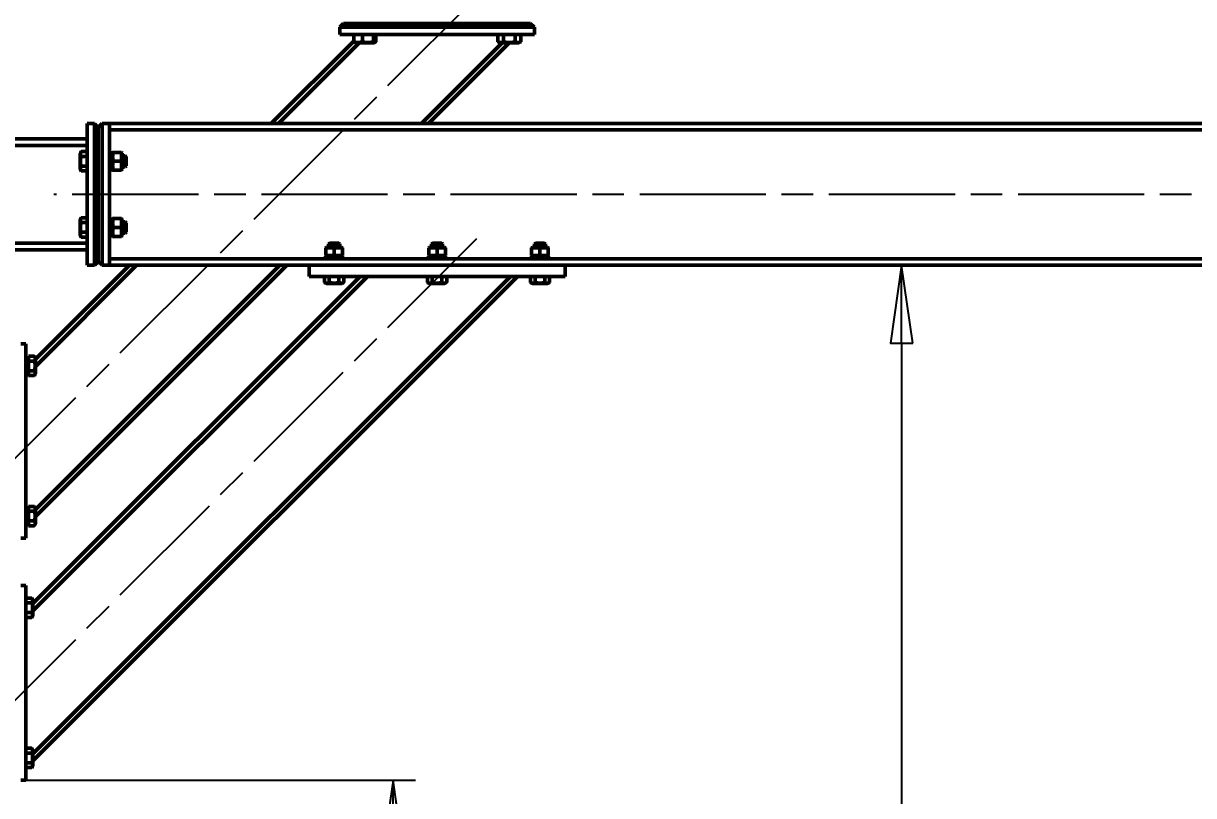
# Model space of a CAD drawing. Header units: millimetres. Extents: x 0 to 25230, y 0 to 17820.
# Drawn here: x 10052 to 11630, y 5060 to 6102 of the extents above; entities that cross this region are included whole.
import ezdxf

# ---------------------------------------------------------------- set-up
doc = ezdxf.new("R2010")
doc.units = ezdxf.units.MM
doc.header["$LTSCALE"] = 30
doc.linetypes.add('CHAIN', pattern=[0.7087, 0.4724, -0.0591, 0.1181, -0.0591])
for name, color, linetype, lineweight in [('Видимый контур (ГОСТ)', 7, 'Continuous', 50), ('Осевая линия (ГОСТ)', 7, 'Continuous', 25), ('Размер (ГОСТ)', 7, 'Continuous', 25)]:
    doc.layers.add(name, color=color, linetype=linetype, lineweight=lineweight)
doc.styles.add('Обычный текст (ГОСТ)', font='GOST Common Italic.ttf')
doc.dimstyles.new('Обычный (ГОСТ)', dxfattribs={"dimscale": 30, "dimtxt": 3.5, "dimasz": 3.5, "dimexe": 1, "dimexo": 0, "dimgap": 0.5, "dimtad": 1, "dimrnd": 1e-08, "dimtxsty": 'Обычный текст (ГОСТ)', "dimblk": 'Filled-1', "dimcen": 0.09, "dimdle": 15, "dimclrd": 256, "dimclre": 256, "dimclrt": 256, "dimazin": 2, "dimtfac": 0.714286, "dimtdec": 3, "dimtmove": 0, "dimatfit": 3, "dimfxl": 1, "dimtolj": 1, "dimlwd": 25, "dimlwe": 25, "dimarcsym": 0})

# ---------------------------------------------------------------- blocks, each defined once
blk = doc.blocks.new('Filled-1')
at = {"color": 0}
for p, q in [((0, 0), (-1, 0.143)), ((-1, 0.143), (-1, -0.143)), ((-1, 0), (0, 0)), ((-1, -0.143), (0, 0))]:
    blk.add_line(p, q, dxfattribs=at)
at = {"color": 0, "flags": 128}
blk.add_lwpolyline([(-1, -0.143), (0, 0), (-1, 0.143), (-1, -0.143)], dxfattribs=at)
at = {"color": 0}
blk.add_solid([(-1, -0.143), (0, 0), (-1, 0.143), (-1, -0.143)], dxfattribs=at)
blk = doc.blocks.new('*D30')
at = {"layer": 'Defpoints', "color": 0, "linetype": 'Continuous', "transparency": 16777216}
for p in [(11236.3, 5775.6), (10100.8, 3159.6), (11236.3, 3159.6)]:
    blk.add_point(p, dxfattribs=at)
at = {"layer": 'Размер (ГОСТ)', "linetype": 'Continuous', "lineweight": 25, "transparency": 16777216}
for p, q in [((11236.3, 5670.6), (11236.3, 3264.6)), ((10100.8, 3159.6), (11266.3, 3159.6))]:
    blk.add_line(p, q, dxfattribs=at)
at = {"layer": 'Размер (ГОСТ)', "linetype": 'Continuous', "lineweight": 25, "transparency": 16777216, "xscale": 105, "yscale": 105, "zscale": 105}
for p, rotation in [((11236.3, 5775.6), 90), ((11236.3, 3159.6), 270)]:
    blk.add_blockref('Filled-1', p, dxfattribs=dict(at, rotation=rotation))
at = {"layer": 'Размер (ГОСТ)', "linetype": 'Continuous', "lineweight": 25, "transparency": 16777216, "insert": (11116.3, 4310.7), "char_height": 105, "attachment_point": 1, "rotation": 90, "style": 'Обычный текст (ГОСТ)'}
blk.add_mtext('\\A1;3488', dxfattribs=at)
blk = doc.blocks.new('*D31')
at = {"layer": 'Defpoints', "color": 0, "linetype": 'Continuous', "transparency": 16777216}
for p in [(10055.8, 5081.1), (10100.8, 3159.6), (10550.8, 3159.6)]:
    blk.add_point(p, dxfattribs=at)
at = {"layer": 'Размер (ГОСТ)', "linetype": 'Continuous', "lineweight": 25, "transparency": 16777216}
for p, q in [((10055.8, 5081.1), (10580.8, 5081.1)), ((10550.8, 4976.1), (10550.8, 3264.6)), ((10100.8, 3159.6), (10580.8, 3159.6))]:
    blk.add_line(p, q, dxfattribs=at)
at = {"layer": 'Размер (ГОСТ)', "linetype": 'Continuous', "lineweight": 25, "transparency": 16777216, "xscale": 105, "yscale": 105, "zscale": 105}
for p, rotation in [((10550.8, 5081.1), 90), ((10550.8, 3159.6), 270)]:
    blk.add_blockref('Filled-1', p, dxfattribs=dict(at, rotation=rotation))
at = {"layer": 'Размер (ГОСТ)', "linetype": 'Continuous', "lineweight": 25, "transparency": 16777216, "insert": (10430.8, 3968.9), "char_height": 105, "attachment_point": 1, "rotation": 90, "style": 'Обычный текст (ГОСТ)'}
blk.add_mtext('\\A1;2562', dxfattribs=at)

msp = doc.modelspace()

# ---------------------------------------------------------------- linework, layer by layer
at = {"layer": 'Видимый контур (ГОСТ)'}
for p, q in [((10484.0542, 6101.8184), (10478.8042, 6096.5684)), ((10478.8042, 6096.5684), (10741.3042, 6096.5684)), ((10478.8042, 6096.5684), (10478.8042, 6086.8184)), ((10736.0542, 6101.8184), (10484.0542, 6101.8184)), ((10736.0542, 6101.8184), (10741.3042, 6096.5684)), ((10741.3042, 6096.5684), (10741.3042, 6086.8184)), ((10386.5847, 5966.8184), (10497.761, 6077.9947)), ((10396.1307, 5966.8184), (10504.8807, 6075.5684)), ((10741.3042, 6086.8184), (10478.8042, 6086.8184)), ((10497.761, 6077.1639), (10497.761, 6086.8184)), ((10499.7292, 6075.5684), (10498.7717, 6076.1212)), ((10525.3792, 6075.5684), (10499.7292, 6075.5684)), ((10509.4145, 6077.1639), (10509.4145, 6086.8184)), ((10524.2077, 6077.1639), (10524.2077, 6086.8184)), ((10525.3792, 6075.5684), (10526.3366, 6076.1212)), ((10527.3473, 6077.1639), (10527.3473, 6086.8184)), ((10589.1708, 5966.8184), (10697.9208, 6075.5684)), ((10598.7168, 5966.8184), (10707.4668, 6075.5684)), ((10691.9657, 6077.1639), (10691.9657, 6086.8184)), ((10694.7292, 6075.5684), (10691.9657, 6077.1639)), ((10720.3792, 6075.5684), (10694.7292, 6075.5684)), ((10699.7599, 6077.1639), (10699.7599, 6086.8184)), ((10715.3484, 6077.1639), (10715.3484, 6086.8184)), ((10720.3792, 6075.5684), (10723.1426, 6077.1639)), ((10723.1426, 6077.1639), (10723.1426, 6086.8184)), ((10148.0542, 5966.8184), (10138.3042, 5966.8184)), ((10138.3042, 5775.5684), (10138.3042, 5966.8184)), ((10148.0542, 5966.8184), (10148.0542, 5775.5684)), ((10153.3042, 5961.5684), (10148.0542, 5966.8184)), ((10153.3042, 5961.5684), (10158.5542, 5966.8184)), ((10158.5542, 5775.5684), (10158.5542, 5966.8184)), ((10158.5542, 5966.8184), (10168.3042, 5966.8184)), ((15058.3042, 5966.8184), (10168.3042, 5966.8184)), ((10168.3042, 5966.8184), (10168.3042, 5775.5684)), ((10153.3042, 5780.8184), (10153.3042, 5961.5684)), ((10153.3042, 5961.5684), (10153.3042, 5780.8184)), ((15058.3042, 5958.1934), (10168.3042, 5958.1934)), ((10138.3042, 5946.1934), (10027.3042, 5946.1934)), ((10138.3042, 5937.1934), (10027.3042, 5937.1934)), ((10138.3042, 5937.1934), (10138.3042, 5946.1934)), ((10128.9292, 5926.5059), (10130.2587, 5928.8088)), ((10128.9292, 5905.1309), (10128.9292, 5926.5059)), ((10130.2587, 5928.8088), (10138.3042, 5928.8088)), ((10130.2587, 5922.3136), (10138.3042, 5922.3136)), ((10169.9936, 5927.2559), (10168.3042, 5927.2559)), ((10172.0542, 5926.6184), (10172.747, 5927.8184)), ((10172.0542, 5904.3809), (10172.0542, 5927.2313)), ((10172.747, 5927.8184), (10173.8188, 5927.8184)), ((10183.7895, 5927.8184), (10173.8188, 5927.8184)), ((10183.7895, 5915.8184), (10173.8188, 5915.8184)), ((10183.7895, 5927.8184), (10184.8613, 5927.8184)), ((10185.5542, 5926.6184), (10184.8613, 5927.8184)), ((10185.5542, 5905.0184), (10185.5542, 5926.6184)), ((10185.5542, 5923.3184), (10189.5542, 5923.3184)), ((10189.5542, 5908.3184), (10189.5542, 5923.3184)), ((10190.8042, 5922.0684), (10189.5542, 5923.3184)), ((10190.8042, 5922.0684), (10190.8042, 5909.5684)), ((10128.9292, 5905.1309), (10130.2587, 5902.8281)), ((10130.2587, 5909.3233), (10138.3042, 5909.3233)), ((10130.2587, 5902.8281), (10138.3042, 5902.8281)), ((10172.0542, 5904.3809), (10168.3042, 5904.3809)), ((10172.0542, 5905.0184), (10172.747, 5903.8184)), ((10173.8188, 5903.8184), (10172.747, 5903.8184)), ((10183.7895, 5903.8184), (10173.8188, 5903.8184)), ((10184.8613, 5903.8184), (10183.7895, 5903.8184)), ((10185.5542, 5905.0184), (10184.8613, 5903.8184)), ((10185.5542, 5908.3184), (10189.5542, 5908.3184)), ((10190.8042, 5909.5684), (10189.5542, 5908.3184)), ((10128.9292, 5837.2559), (10130.2587, 5839.5588)), ((10128.9292, 5815.8809), (10128.9292, 5837.2559)), ((10130.2587, 5839.5588), (10138.3042, 5839.5588)), ((10169.9936, 5838.0059), (10168.3042, 5838.0059)), ((10172.0542, 5837.3684), (10172.747, 5838.5684)), ((10172.0542, 5815.1309), (10172.0542, 5837.9813)), ((10172.747, 5838.5684), (10173.8188, 5838.5684)), ((10183.7895, 5838.5684), (10173.8188, 5838.5684)), ((10183.7895, 5838.5684), (10184.8613, 5838.5684)), ((10185.5542, 5837.3684), (10184.8613, 5838.5684)), ((10185.5542, 5815.7684), (10185.5542, 5837.3684)), ((10130.2587, 5833.0636), (10138.3042, 5833.0636)), ((10183.7895, 5826.5684), (10173.8188, 5826.5684)), ((10185.5542, 5834.0684), (10189.5542, 5834.0684)), ((10189.5542, 5819.0684), (10189.5542, 5834.0684)), ((10190.8042, 5832.8184), (10189.5542, 5834.0684)), ((10190.8042, 5832.8184), (10190.8042, 5820.3184)), ((10138.3042, 5805.1934), (10027.3042, 5805.1934)), ((10128.9292, 5815.8809), (10130.2587, 5813.5781)), ((10130.2587, 5820.0733), (10138.3042, 5820.0733)), ((10130.2587, 5813.5781), (10138.3042, 5813.5781)), ((10138.3042, 5796.1934), (10138.3042, 5805.1934)), ((10172.0542, 5815.1309), (10168.3042, 5815.1309)), ((10172.0542, 5815.7684), (10172.747, 5814.5684)), ((10173.8188, 5814.5684), (10172.747, 5814.5684)), ((10183.7895, 5814.5684), (10173.8188, 5814.5684)), ((10184.8613, 5814.5684), (10183.7895, 5814.5684)), ((10185.5542, 5815.7684), (10184.8613, 5814.5684)), ((10185.5542, 5819.0684), (10189.5542, 5819.0684)), ((10190.8042, 5820.3184), (10189.5542, 5819.0684)), ((10465.0542, 5805.5684), (10463.8042, 5804.3184)), ((10465.0542, 5805.5684), (10477.5542, 5805.5684)), ((10477.5542, 5805.5684), (10478.8042, 5804.3184)), ((10603.8042, 5805.5684), (10602.5542, 5804.3184)), ((10603.8042, 5805.5684), (10616.3042, 5805.5684)), ((10616.3042, 5805.5684), (10617.5542, 5804.3184)), ((10742.5542, 5805.5684), (10741.3042, 5804.3184)), ((10742.5542, 5805.5684), (10755.0542, 5805.5684)), ((10755.0542, 5805.5684), (10756.3042, 5804.3184)), ((10138.3042, 5796.1934), (10027.3042, 5796.1934)), ((10461.1792, 5799.9434), (10460.0542, 5799.2939)), ((10460.0542, 5798.2891), (10460.0542, 5799.2939)), ((10460.0542, 5798.2891), (10460.0542, 5789.5978)), ((10460.0542, 5788.593), (10460.0542, 5789.5978)), ((10481.4292, 5799.9434), (10461.1792, 5799.9434)), ((10478.8042, 5804.3184), (10463.8042, 5804.3184)), ((10463.8042, 5799.9434), (10463.8042, 5804.3184)), ((10471.3042, 5798.2891), (10471.3042, 5789.5978)), ((10478.8042, 5799.9434), (10478.8042, 5804.3184)), ((10481.4292, 5799.9434), (10482.5542, 5799.2939)), ((10482.5542, 5799.2939), (10482.5542, 5798.2891)), ((10482.5542, 5798.2891), (10482.5542, 5789.5978)), ((10482.5542, 5789.5978), (10482.5542, 5788.593)), ((10599.9292, 5799.9434), (10598.8042, 5799.2939)), ((10598.8042, 5798.2891), (10598.8042, 5799.2939)), ((10598.8042, 5798.2891), (10598.8042, 5789.5978)), ((10598.8042, 5788.593), (10598.8042, 5789.5978)), ((10620.1792, 5799.9434), (10599.9292, 5799.9434)), ((10617.5542, 5804.3184), (10602.5542, 5804.3184)), ((10602.5542, 5799.9434), (10602.5542, 5804.3184)), ((10610.0542, 5798.2891), (10610.0542, 5789.5978)), ((10617.5542, 5799.9434), (10617.5542, 5804.3184)), ((10620.1792, 5799.9434), (10621.3042, 5799.2939)), ((10621.3042, 5799.2939), (10621.3042, 5798.2891)), ((10621.3042, 5798.2891), (10621.3042, 5789.5978)), ((10621.3042, 5789.5978), (10621.3042, 5788.593)), ((10738.6792, 5799.9434), (10737.5542, 5799.2939)), ((10737.5542, 5798.2891), (10737.5542, 5799.2939)), ((10737.5542, 5798.2891), (10737.5542, 5789.5978)), ((10737.5542, 5788.593), (10737.5542, 5789.5978)), ((10758.9292, 5799.9434), (10738.6792, 5799.9434)), ((10756.3042, 5804.3184), (10741.3042, 5804.3184)), ((10741.3042, 5799.9434), (10741.3042, 5804.3184)), ((10748.8042, 5798.2891), (10748.8042, 5789.5978)), ((10756.3042, 5799.9434), (10756.3042, 5804.3184)), ((10758.9292, 5799.9434), (10760.0542, 5799.2939)), ((10760.0542, 5799.2939), (10760.0542, 5798.2891)), ((10760.0542, 5798.2891), (10760.0542, 5789.5978)), ((10760.0542, 5789.5978), (10760.0542, 5788.593)), ((10068.5542, 5436.6558), (10407.4668, 5775.5684)), ((10068.5542, 5446.2018), (10397.9208, 5775.5684)), ((10068.5542, 5639.2419), (10204.8807, 5775.5684)), ((10068.5542, 5648.7879), (10195.3347, 5775.5684)), ((10148.0542, 5775.5684), (10138.3042, 5775.5684)), ((10153.3042, 5780.8184), (10148.0542, 5775.5684)), ((10153.3042, 5780.8184), (10158.5542, 5775.5684)), ((10158.5542, 5775.5684), (10168.3042, 5775.5684)), ((15058.3042, 5784.1934), (10168.3042, 5784.1934)), ((15058.3042, 5775.5684), (10168.3042, 5775.5684)), ((10437.5542, 5775.5684), (10437.5542, 5760.5684)), ((10782.5542, 5775.5684), (10437.5542, 5775.5684)), ((10459.8667, 5787.9434), (10482.5444, 5787.9434)), ((10459.8667, 5784.1934), (10459.8667, 5787.9434)), ((10461.1792, 5787.9434), (10460.0542, 5788.593)), ((10481.4292, 5787.9434), (10482.5542, 5788.593)), ((10482.5444, 5787.9434), (10482.7251, 5787.9434)), ((10482.7251, 5787.9434), (10482.7417, 5787.9434)), ((10482.7417, 5786.2541), (10482.7417, 5787.9434)), ((10598.6167, 5787.9434), (10621.2944, 5787.9434)), ((10598.6167, 5784.1934), (10598.6167, 5787.9434)), ((10599.9292, 5787.9434), (10598.8042, 5788.593)), ((10620.1792, 5787.9434), (10621.3042, 5788.593)), ((10621.2944, 5787.9434), (10621.4751, 5787.9434)), ((10621.4751, 5787.9434), (10621.4917, 5787.9434)), ((10621.4917, 5786.2541), (10621.4917, 5787.9434)), ((10737.3667, 5787.9434), (10760.0444, 5787.9434)), ((10737.3667, 5784.1934), (10737.3667, 5787.9434)), ((10738.6792, 5787.9434), (10737.5542, 5788.593)), ((10758.9292, 5787.9434), (10760.0542, 5788.593)), ((10760.0444, 5787.9434), (10760.2251, 5787.9434)), ((10760.2251, 5787.9434), (10760.2417, 5787.9434)), ((10760.2417, 5786.2541), (10760.2417, 5787.9434)), ((10782.5542, 5775.5684), (10782.5542, 5760.5684)), ((10065.1792, 5107.0308), (10718.7168, 5760.5684)), ((10065.1792, 5116.5768), (10709.1708, 5760.5684)), ((10065.1792, 5309.6169), (10516.1307, 5760.5684)), ((10065.1792, 5319.1629), (10506.5847, 5760.5684)), ((10782.5542, 5760.5684), (10437.5542, 5760.5684)), ((10458.3138, 5752.523), (10458.3138, 5760.5684)), ((10464.809, 5752.523), (10464.809, 5760.5684)), ((10477.7994, 5752.523), (10477.7994, 5760.5684)), ((10484.2945, 5752.523), (10484.2945, 5760.5684)), ((10597.0638, 5752.523), (10597.0638, 5760.5684)), ((10603.559, 5752.523), (10603.559, 5760.5684)), ((10616.5494, 5752.523), (10616.5494, 5760.5684)), ((10623.0445, 5752.523), (10623.0445, 5760.5684)), ((10735.8138, 5752.523), (10735.8138, 5760.5684)), ((10742.309, 5752.523), (10742.309, 5760.5684)), ((10755.2994, 5752.523), (10755.2994, 5760.5684)), ((10761.7945, 5752.523), (10761.7945, 5760.5684)), ((10460.6167, 5751.1934), (10458.3138, 5752.523)), ((10481.9917, 5751.1934), (10460.6167, 5751.1934)), ((10481.9917, 5751.1934), (10484.2945, 5752.523)), ((10599.3667, 5751.1934), (10597.0638, 5752.523)), ((10620.7417, 5751.1934), (10599.3667, 5751.1934)), ((10620.7417, 5751.1934), (10623.0445, 5752.523)), ((10738.1167, 5751.1934), (10735.8138, 5752.523)), ((10759.4917, 5751.1934), (10738.1167, 5751.1934)), ((10759.4917, 5751.1934), (10761.7945, 5752.523)), ((10055.8042, 5669.8184), (10049.0542, 5669.8184)), ((10055.8042, 5669.8184), (10055.8042, 5407.3184)), ((10057.3246, 5650.8809), (10055.8042, 5650.8809)), ((10067.2246, 5652.8088), (10059.1792, 5652.8088)), ((10059.1792, 5646.3136), (10059.1792, 5652.8088)), ((10068.5542, 5650.5059), (10067.2246, 5652.8088)), ((10068.5542, 5650.5059), (10068.5542, 5629.1309)), ((10067.2246, 5646.3136), (10059.1792, 5646.3136)), ((10059.1792, 5633.3233), (10059.1792, 5646.3136)), ((10067.2246, 5633.3233), (10059.1792, 5633.3233)), ((10059.1792, 5626.8281), (10059.1792, 5633.3233)), ((10055.8042, 5626.4919), (10058.0682, 5628.7559)), ((10059.1792, 5628.7559), (10055.8042, 5628.7559)), ((10067.2246, 5626.8281), (10059.1792, 5626.8281)), ((10068.5542, 5629.1309), (10067.2246, 5626.8281)), ((10057.3246, 5448.3809), (10055.8042, 5448.3809)), ((10067.2246, 5450.3088), (10059.1792, 5450.3088)), ((10059.1792, 5443.8136), (10059.1792, 5450.3088)), ((10067.2246, 5443.8136), (10059.1792, 5443.8136)), ((10059.1792, 5430.8233), (10059.1792, 5443.8136)), ((10068.5542, 5448.0059), (10067.2246, 5450.3088)), ((10068.5542, 5448.0059), (10068.5542, 5426.6309)), ((10067.2246, 5430.8233), (10059.1792, 5430.8233)), ((10059.1792, 5424.3281), (10059.1792, 5430.8233)), ((10068.5542, 5426.6309), (10067.2246, 5424.3281)), ((10055.8042, 5423.9058), (10058.1543, 5426.2559)), ((10059.1792, 5426.2559), (10055.8042, 5426.2559)), ((10067.2246, 5424.3281), (10059.1792, 5424.3281)), ((10055.8042, 5407.3184), (10049.0542, 5407.3184)), ((10055.8042, 5343.5684), (10049.0542, 5343.5684)), ((10055.8042, 5343.5684), (10055.8042, 5081.0684)), ((10063.8496, 5326.5588), (10055.8042, 5326.5588)), ((10063.8496, 5320.0636), (10055.8042, 5320.0636)), ((10065.1792, 5324.2559), (10063.8496, 5326.5588)), ((10065.1792, 5324.2559), (10065.1792, 5302.8809)), ((10063.8496, 5307.0733), (10055.8042, 5307.0733)), ((10055.8042, 5300.2419), (10056.1403, 5300.5781)), ((10063.8496, 5300.5781), (10055.8042, 5300.5781)), ((10065.1792, 5302.8809), (10063.8496, 5300.5781)), ((10063.8496, 5124.0588), (10055.8042, 5124.0588)), ((10063.8496, 5117.5636), (10055.8042, 5117.5636)), ((10065.1792, 5121.7559), (10063.8496, 5124.0588)), ((10065.1792, 5121.7559), (10065.1792, 5100.3809)), ((10063.8496, 5104.5733), (10055.8042, 5104.5733)), ((10055.8042, 5097.6558), (10056.2264, 5098.0781)), ((10063.8496, 5098.0781), (10055.8042, 5098.0781)), ((10065.1792, 5100.3809), (10063.8496, 5098.0781)), ((10055.8042, 5081.0684), (10049.0542, 5081.0684))]:
    msp.add_line(p, q, dxfattribs=at)
for centre, major_axis, start_param, end_param in [((10169.9936, 5915.8184), (31.4243, 0), 1.505175471, 1.62458299), ((10174.1148, 5915.8184), (31.4243, 0), 1.636417182, 1.756774852), ((10169.9936, 5826.5684), (31.4243, 0), 1.505175471, 1.62458299), ((10174.1148, 5826.5684), (31.4243, 0), 1.636417182, 1.756774852), ((10471.3042, 5782.1328), (0, -31.4243), 1.636417182, 1.756774852), ((10471.3042, 5786.2541), (0, -31.4243), 1.505175471, 1.62458299), ((10610.0542, 5782.1328), (0, -31.4243), 1.636417182, 1.756774852), ((10610.0542, 5786.2541), (0, -31.4243), 1.505175471, 1.62458299), ((10748.8042, 5782.1328), (0, -31.4243), 1.636417182, 1.756774852), ((10748.8042, 5786.2541), (0, -31.4243), 1.505175471, 1.62458299), ((10057.3246, 5639.8184), (30.394, 0), 1.509741452, 1.620842032), ((10061.0337, 5639.8184), (30.394, 0), 1.631851201, 1.743715499), ((10057.3246, 5437.3184), (30.394, 0), 1.509741452, 1.620842032), ((10061.0337, 5437.3184), (30.394, 0), 1.631851201, 1.743715499)]:
    msp.add_ellipse(centre, major_axis=major_axis, ratio=0.363970234, start_param=start_param, end_param=end_param, dxfattribs=at)
for points, weights in [([(10509.4145, 6077.1639), (10503.5878, 6074.9139), (10497.761, 6077.1639)], [1.16025403784, 1.33974596216, 1.16025403784]), ([(10497.761, 6077.1639), (10498.2974, 6076.3951), (10498.7717, 6076.1212)], [1.16025403784, 1.21592133966, 1.23705952822]), ([(10524.2077, 6077.1639), (10516.8111, 6074.9139), (10509.4145, 6077.1639)], [1.16025403784, 1.33974596216, 1.16025403784]), ([(10527.3473, 6077.1639), (10525.7775, 6074.9139), (10524.2077, 6077.1639)], [1.16025403784, 1.33974596216, 1.16025403784]), ([(10699.7599, 6077.1639), (10695.8628, 6074.9139), (10691.9657, 6077.1639)], [1.16025403784, 1.33974596216, 1.16025403784]), ([(10715.3484, 6077.1639), (10707.5542, 6074.9139), (10699.7599, 6077.1639)], [1.16025403784, 1.33974596216, 1.16025403784]), ([(10723.1426, 6077.1639), (10719.2455, 6074.9139), (10715.3484, 6077.1639)], [1.16025403784, 1.33974596216, 1.16025403784]), ([(10130.2587, 5922.3136), (10128.3837, 5925.5612), (10130.2587, 5928.8088)], [1.16025403784, 1.33974596216, 1.16025403784]), ([(10130.2587, 5909.3233), (10128.3837, 5915.8184), (10130.2587, 5922.3136)], [1.16025403784, 1.33974596216, 1.16025403784]), ([(10173.8188, 5927.8184), (10171.8188, 5921.8184), (10173.8188, 5915.8184)], [1, 1.15470053838, 1]), ([(10173.8188, 5915.8184), (10171.8188, 5909.8184), (10173.8188, 5903.8184)], [1, 1.15470053838, 1]), ([(10183.7895, 5915.8184), (10185.7895, 5921.8184), (10183.7895, 5927.8184)], [1, 1.15470053838, 1]), ([(10183.7895, 5903.8184), (10185.7895, 5909.8184), (10183.7895, 5915.8184)], [1, 1.15470053838, 1]), ([(10130.2587, 5902.8281), (10128.3837, 5906.0757), (10130.2587, 5909.3233)], [1.16025403784, 1.33974596216, 1.16025403784]), ([(10130.2587, 5833.0636), (10128.3837, 5836.3112), (10130.2587, 5839.5588)], [1.16025403784, 1.33974596216, 1.16025403784]), ([(10173.8188, 5838.5684), (10171.8188, 5832.5684), (10173.8188, 5826.5684)], [1, 1.15470053838, 1]), ([(10183.7895, 5826.5684), (10185.7895, 5832.5684), (10183.7895, 5838.5684)], [1, 1.15470053838, 1]), ([(10130.2587, 5820.0733), (10128.3837, 5826.5684), (10130.2587, 5833.0636)], [1.16025403784, 1.33974596216, 1.16025403784]), ([(10173.8188, 5826.5684), (10171.8188, 5820.5684), (10173.8188, 5814.5684)], [1, 1.15470053838, 1]), ([(10183.7895, 5814.5684), (10185.7895, 5820.5684), (10183.7895, 5826.5684)], [1, 1.15470053838, 1]), ([(10130.2587, 5813.5781), (10128.3837, 5816.8257), (10130.2587, 5820.0733)], [1.16025403784, 1.33974596216, 1.16025403784]), ([(10471.3042, 5798.2891), (10465.6792, 5800.1641), (10460.0542, 5798.2891)], [1, 1.15470053838, 1]), ([(10460.0542, 5789.5978), (10465.6792, 5787.7228), (10471.3042, 5789.5978)], [1, 1.15470053838, 1]), ([(10482.5542, 5798.2891), (10476.9292, 5800.1641), (10471.3042, 5798.2891)], [1, 1.15470053838, 1]), ([(10471.3042, 5789.5978), (10476.9292, 5787.7228), (10482.5542, 5789.5978)], [1, 1.15470053838, 1]), ([(10610.0542, 5798.2891), (10604.4292, 5800.1641), (10598.8042, 5798.2891)], [1, 1.15470053838, 1]), ([(10598.8042, 5789.5978), (10604.4292, 5787.7228), (10610.0542, 5789.5978)], [1, 1.15470053838, 1]), ([(10621.3042, 5798.2891), (10615.6792, 5800.1641), (10610.0542, 5798.2891)], [1, 1.15470053838, 1]), ([(10610.0542, 5789.5978), (10615.6792, 5787.7228), (10621.3042, 5789.5978)], [1, 1.15470053838, 1]), ([(10748.8042, 5798.2891), (10743.1792, 5800.1641), (10737.5542, 5798.2891)], [1, 1.15470053838, 1]), ([(10737.5542, 5789.5978), (10743.1792, 5787.7228), (10748.8042, 5789.5978)], [1, 1.15470053838, 1]), ([(10760.0542, 5798.2891), (10754.4292, 5800.1641), (10748.8042, 5798.2891)], [1, 1.15470053838, 1]), ([(10748.8042, 5789.5978), (10754.4292, 5787.7228), (10760.0542, 5789.5978)], [1, 1.15470053838, 1]), ([(10464.809, 5752.523), (10461.5614, 5750.648), (10458.3138, 5752.523)], [1.16025403784, 1.33974596216, 1.16025403784]), ([(10477.7994, 5752.523), (10471.3042, 5750.648), (10464.809, 5752.523)], [1.16025403784, 1.33974596216, 1.16025403784]), ([(10484.2945, 5752.523), (10481.047, 5750.648), (10477.7994, 5752.523)], [1.16025403784, 1.33974596216, 1.16025403784]), ([(10603.559, 5752.523), (10600.3114, 5750.648), (10597.0638, 5752.523)], [1.16025403784, 1.33974596216, 1.16025403784]), ([(10616.5494, 5752.523), (10610.0542, 5750.648), (10603.559, 5752.523)], [1.16025403784, 1.33974596216, 1.16025403784]), ([(10623.0445, 5752.523), (10619.797, 5750.648), (10616.5494, 5752.523)], [1.16025403784, 1.33974596216, 1.16025403784]), ([(10742.309, 5752.523), (10739.0614, 5750.648), (10735.8138, 5752.523)], [1.16025403784, 1.33974596216, 1.16025403784]), ([(10755.2994, 5752.523), (10748.8042, 5750.648), (10742.309, 5752.523)], [1.16025403784, 1.33974596216, 1.16025403784]), ([(10761.7945, 5752.523), (10758.547, 5750.648), (10755.2994, 5752.523)], [1.16025403784, 1.33974596216, 1.16025403784]), ([(10067.2246, 5652.8088), (10069.0996, 5649.5612), (10067.2246, 5646.3136)], [1.16025403784, 1.33974596216, 1.16025403784]), ([(10067.2246, 5646.3136), (10069.0996, 5639.8184), (10067.2246, 5633.3233)], [1.16025403784, 1.33974596216, 1.16025403784]), ([(10067.2246, 5633.3233), (10069.0996, 5630.0757), (10067.2246, 5626.8281)], [1.16025403784, 1.33974596216, 1.16025403784]), ([(10067.2246, 5450.3088), (10069.0996, 5447.0612), (10067.2246, 5443.8136)], [1.16025403784, 1.33974596216, 1.16025403784]), ([(10067.2246, 5443.8136), (10069.0996, 5437.3184), (10067.2246, 5430.8233)], [1.16025403784, 1.33974596216, 1.16025403784]), ([(10067.2246, 5430.8233), (10069.0996, 5427.5757), (10067.2246, 5424.3281)], [1.16025403784, 1.33974596216, 1.16025403784]), ([(10063.8496, 5326.5588), (10065.7246, 5323.3112), (10063.8496, 5320.0636)], [1.16025403784, 1.33974596216, 1.16025403784]), ([(10063.8496, 5320.0636), (10065.7246, 5313.5684), (10063.8496, 5307.0733)], [1.16025403784, 1.33974596216, 1.16025403784]), ([(10063.8496, 5307.0733), (10065.7246, 5303.8257), (10063.8496, 5300.5781)], [1.16025403784, 1.33974596216, 1.16025403784]), ([(10063.8496, 5124.0588), (10065.7246, 5120.8112), (10063.8496, 5117.5636)], [1.16025403784, 1.33974596216, 1.16025403784]), ([(10063.8496, 5117.5636), (10065.7246, 5111.0684), (10063.8496, 5104.5733)], [1.16025403784, 1.33974596216, 1.16025403784]), ([(10063.8496, 5104.5733), (10065.7246, 5101.3257), (10063.8496, 5098.0781)], [1.16025403784, 1.33974596216, 1.16025403784])]:
    msp.add_rational_spline(points, weights, degree=2, dxfattribs=at)
at = {"layer": 'Осевая линия (ГОСТ)', "linetype": 'CHAIN', "ltscale": 11.993792}
for p, q in [((10002.7712, 5476.9388), (10665.6838, 6139.8515)), ((15133.3042, 5871.1934), (10093.3042, 5871.1934)), ((10002.7712, 5150.6888), (10665.6838, 5813.6015))]:
    msp.add_line(p, q, dxfattribs=at)

# ---------------------------------------------------------------- dimensions: what is measured, and where the dimension line sits
at = {"layer": 'Размер (ГОСТ)', "linetype": 'Continuous', "lineweight": 25}
for base, p1, angle, override, picture, middle in [((11236.3413, 3159.5684), (11236.3413, 5775.5684), 90, {"dimgap": 0.5, "dimdec": 2, "dimlfac": 1.333333, "dimse1": 1, "dimtol": 0, "dimlim": 0, "dimtp": 0, "dimtm": 0, "dimtdec": 3, "dimtofl": 0, "dimatfit": 1}, '*D30', (11236.3413, 4467.5684)), ((10550.8042, 3159.5684), (10055.8042, 5081.0684), 270, {"dimgap": 0.5, "dimdec": 2, "dimlfac": 1.333333, "dimtol": 0, "dimlim": 0, "dimtp": 0, "dimtm": 0, "dimtdec": 3, "dimtofl": 0, "dimatfit": 1}, '*D31', (10550.8042, 4120.3184))]:
    dim = msp.add_linear_dim(base=base, p1=p1, p2=(10100.8042, 3159.5684), angle=angle, dimstyle='Обычный (ГОСТ)', override=override, dxfattribs=at)
    dim.commit()
    dim.dimension.update_dxf_attribs({"geometry": picture, "text_midpoint": middle, "dimtype": 160})

doc.saveas('drawing.dxf')
